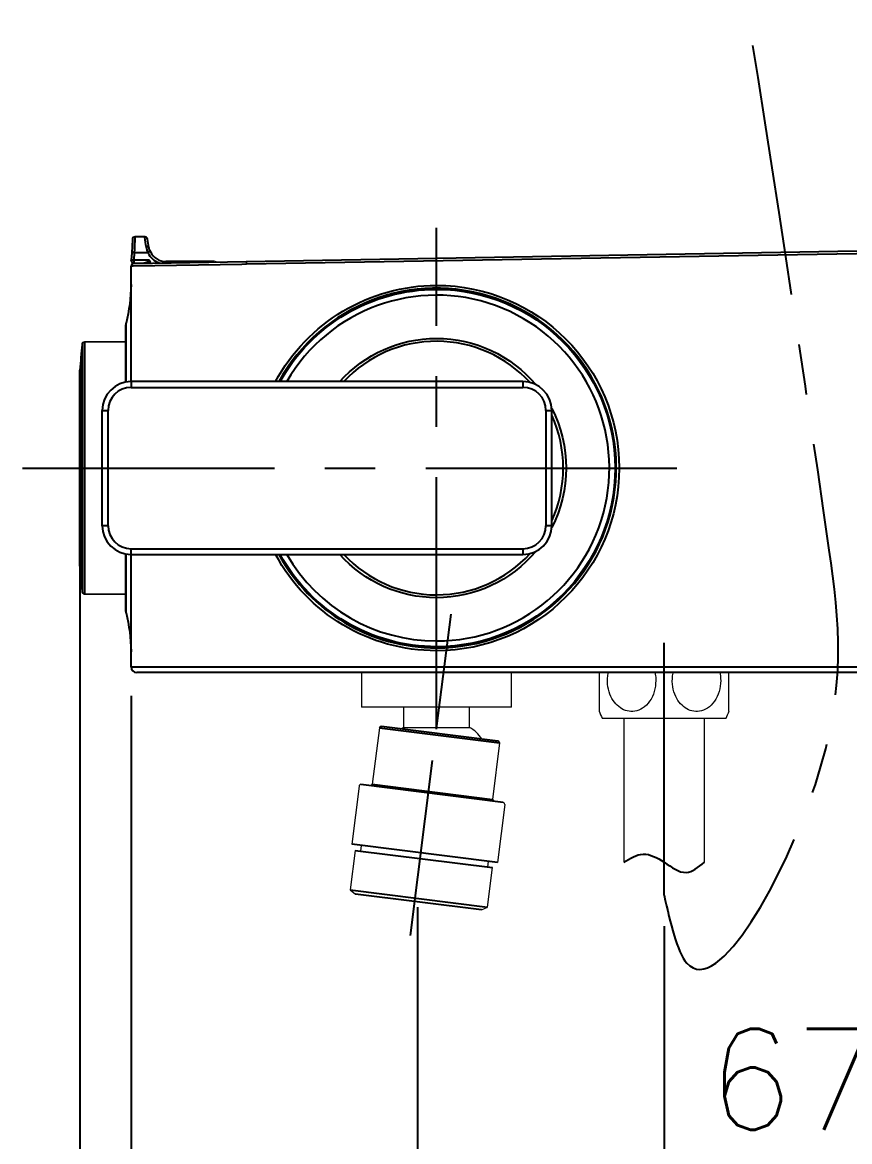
# Model space of a CAD drawing. Extents: x -3383 to -2963, y -4299 to -3705.
# Drawn here: x -3084.95 to -3056.23, y -4112.89 to -4074.05 of the extents above; entities that cross this region are included whole.
import ezdxf

# ---------------------------------------------------------------- set-up
doc = ezdxf.new("R2010")
doc.units = 0
doc.header["$LTSCALE"] = 7
doc.linetypes.add('CENTER', pattern=[2, 1.25, -0.25, 0.25, -0.25])
doc.layers.get('0').update_dxf_attribs({"color": 2, "linetype": 'CONTINUOUS'})
for name, color, linetype in [('6', 7, 'CONTINUOUS'), ('CL', 1, 'CENTER'), ('D', 2, 'CONTINUOUS'), ('DWG', 7, 'CONTINUOUS')]:
    doc.layers.add(name, color=color, linetype=linetype)
doc.styles.add('DD', font='romans', dxfattribs={"bigfont": 'GHS.shx'})

msp = doc.modelspace()

# ---------------------------------------------------------------- linework, layer by layer
at = {"color": 1, "linetype": 'CENTER', "ltscale": 0.7}
for p, q in [((-3070.56743, -4098.554695), (-3070.065682, -4094.586931)), ((-3071.475737, -4105.737494), (-3070.570635, -4098.580046))]:
    msp.add_line(p, q, dxfattribs=at)
at = {"color": 7, "linetype": 'Continuous', "lineweight": 15}
for p, q in [((-3067.970633, -4096.614821), (-3073.170638, -4096.614821)), ((-3073.170638, -4096.614821), (-3073.170638, -4097.814821)), ((-3067.970633, -4096.614821), (-3073.170638, -4096.614821)), ((-3067.970633, -4097.814821), (-3067.970633, -4096.614821)), ((-3067.970633, -4097.814821), (-3073.170638, -4097.814821)), ((-3071.720636, -4097.814821), (-3071.720636, -4098.51482)), ((-3069.420635, -4098.51482), (-3069.420635, -4097.814821)), ((-3072.552341, -4098.525237), (-3072.798874, -4100.486348)), ((-3071.720636, -4098.51482), (-3071.794939, -4098.559911)), ((-3071.720636, -4098.51482), (-3069.420635, -4098.51482)), ((-3064.820638, -4098.192175), (-3062.670635, -4098.192175)), ((-3064.070635, -4098.192175), (-3064.070635, -4103.192175)), ((-3062.670635, -4098.192175), (-3060.520636, -4098.192175)), ((-3061.270636, -4103.192175), (-3061.270636, -4098.192175)), ((-3068.385523, -4099.052146), (-3068.632081, -4101.013454)), ((-3073.260291, -4100.548993), (-3073.513981, -4102.567032)), ((-3068.632081, -4101.013454), (-3068.580033, -4101.080469)), ((-3068.200572, -4101.188724), (-3068.453808, -4103.203151)), ((-3073.390068, -4102.783941), (-3073.562759, -4104.157659)), ((-3073.186528, -4102.607954), (-3073.211474, -4102.806392)), ((-3068.7812, -4103.161751), (-3068.806146, -4103.360189)), ((-3068.800241, -4104.756355), (-3068.62755, -4103.382637)), ((-3073.562759, -4104.157659), (-3073.378724, -4104.297173)), ((-3069.013077, -4104.845978), (-3068.800241, -4104.756355))]:
    msp.add_line(p, q, dxfattribs=at)
msp.add_line((-3072.798874, -4100.486348), (-3068.632081, -4101.013454))
for centre, radius, start, end in [((-3062.15397, -4096.892175), 2.966667, 200.9344309, 205.9892336), ((-3063.187303, -4096.892175), 2.966667, 334.0107664, 339.0533573), ((-3070.005592, -4099.562591), 1.2, 32.8549712, 60.8257976)]:
    msp.add_arc(centre, radius, start, end, dxfattribs=at)
for points, knots in [([(-3064.920636, -4096.614821), (-3064.920636, -4096.631158), (-3064.920636, -4096.722373), (-3064.920636, -4096.815672), (-3064.920636, -4096.892175)], [0.8250402225, 0.8250402225, 0.8250402225, 0.8250402225, 0.856535184, 1, 1, 1, 1]), ([(-3062.984241, -4096.614821), (-3062.980925, -4096.631159), (-3062.964525, -4096.722425), (-3062.959837, -4096.81569), (-3062.955993, -4096.892175), (-3062.966588, -4097.020725), (-3062.987794, -4097.278011), (-3063.154742, -4097.617837), (-3063.397107, -4097.860291), (-3063.679102, -4097.972723), (-3063.953322, -4097.961385), (-3064.19965, -4097.848774), (-3064.409049, -4097.647197), (-3064.566614, -4097.362272), (-3064.647826, -4097.008686), (-3064.634329, -4096.750227), (-3064.607437, -4096.619606), (-3064.606424, -4096.614821)], [0.9561974745, 0.9561974745, 0.9561974745, 0.9561974745, 0.9640783887, 1, 1, 1, 1.0601654219, 1.1204172398, 1.1783946373, 1.2308318826, 1.2784046924, 1.324356231, 1.3721497452, 1.4240771796, 1.4808315486, 1.5413367601, 1.5436413269, 1.5436413269, 1.5436413269, 1.5436413269]), ([(-3060.734242, -4096.614821), (-3060.730927, -4096.631159), (-3060.714527, -4096.722426), (-3060.709839, -4096.81569), (-3060.705995, -4096.892175), (-3060.716589, -4097.020726), (-3060.737792, -4097.278012), (-3060.904746, -4097.617835), (-3061.147106, -4097.860292), (-3061.429102, -4097.972723), (-3061.703324, -4097.961385), (-3061.949652, -4097.848774), (-3062.159047, -4097.647195), (-3062.316618, -4097.362273), (-3062.397823, -4097.008686), (-3062.384328, -4096.750227), (-3062.357436, -4096.619606), (-3062.356423, -4096.614821)], [0.9561974824, 0.9561974824, 0.9561974824, 0.9561974824, 0.9640783843, 1, 1, 1, 1.0601653628, 1.1204173838, 1.1783944799, 1.2308317316, 1.2784049368, 1.3243564946, 1.3721497027, 1.4240773625, 1.4808316301, 1.541336849, 1.5436414172, 1.5436414172, 1.5436414172, 1.5436414172]), ([(-3064.920636, -4096.892175), (-3064.920636, -4097.020599), (-3064.920636, -4097.277631), (-3064.920636, -4097.619336), (-3064.920636, -4097.85512), (-3064.920636, -4097.965147), (-3064.920636, -4097.953363), (-3064.920636, -4097.950217)], [0, 0, 0, 0, 0.24072761, 0.481801341, 0.713774373, 0.923580274, 1, 1, 1, 1]), ([(-3060.420638, -4097.950932), (-3060.420638, -4097.954394), (-3060.420638, -4097.968162), (-3060.420638, -4097.885663), (-3060.420638, -4097.714988), (-3060.420638, -4097.451383), (-3060.420638, -4097.163181), (-3060.420638, -4096.968678), (-3060.420638, -4096.892175)], [0, 0, 0, 0, 0.061735325, 0.245578002, 0.433167017, 0.635253369, 0.856535102, 1, 1, 1, 1])]:
    msp.add_open_spline(points, degree=3, knots=knots, dxfattribs=at)
msp.add_open_spline([(-3060.420638, -4096.892175), (-3060.420638, -4096.798882), (-3060.420638, -4096.705589), (-3060.420638, -4096.614821)], degree=3, dxfattribs=at)
at = {"layer": '6', "color": 7, "linetype": 'Continuous'}
for p, q in [((-3081.127492, -4081.585935), (-3081.151412, -4082.042358)), ((-3080.699119, -4081.491169), (-3081.027629, -4081.491169)), ((-3080.551348, -4081.853346), (-3080.600638, -4081.573804)), ((-3081.151412, -4082.042358), (-3081.16512, -4082.303923)), ((-3077.172381, -4082.345031), (-3051.313675, -4081.893666)), ((-3081.170635, -4086.514834), (-3081.170635, -4082.513091)), ((-3077.327576, -4082.447687), (-3081.095604, -4082.511814)), ((-3081.072381, -4082.413106), (-3077.172381, -4082.345031)), ((-3081.065257, -4082.409157), (-3080.73273, -4082.409157)), ((-3079.170405, -4082.349157), (-3079.960463, -4082.349157)), ((-3081.351806, -4086.531371), (-3081.351806, -4084.539377)), ((-3081.351806, -4084.539377), (-3081.351806, -4084.539377)), ((-3081.351755, -4085.132983), (-3082.776049, -4085.145412)), ((-3081.351755, -4085.132983), (-3082.776049, -4085.145412)), ((-3082.910215, -4085.654821), (-3082.910215, -4093.374821)), ((-3082.945339, -4092.914821), (-3082.945339, -4086.114821)), ((-3082.945339, -4092.914821), (-3082.945339, -4086.114821)), ((-3067.570635, -4086.514821), (-3081.170635, -4086.514821)), ((-3082.170635, -4091.514821), (-3082.170635, -4087.514821)), ((-3066.570635, -4091.514821), (-3066.570635, -4087.514821)), ((-3081.351806, -4094.490265), (-3081.351806, -4092.498661)), ((-3081.170635, -4096.414821), (-3081.170635, -4092.514734)), ((-3081.170635, -4092.514821), (-3067.570635, -4092.514821)), ((-3082.776049, -4093.88423), (-3081.351755, -4093.896659)), ((-3082.776049, -4093.88423), (-3081.351755, -4093.896659)), ((-3077.170635, -4096.614821), (-3080.970635, -4096.614821)), ((-3049.170635, -4096.614821), (-3077.170635, -4096.614821))]:
    msp.add_line(p, q, dxfattribs=at)
at = {"layer": '6', "color": 3, "linetype": 'Continuous'}
for p, q in [((-3081.065166, -4082.300441), (-3081.051458, -4082.038876)), ((-3081.051458, -4082.038876), (-3080.593568, -4082.038876)), ((-3050.970635, -4081.987693), (-3077.170635, -4082.445016)), ((-3081.095604, -4082.511814), (-3081.170635, -4082.513091)), ((-3080.550622, -4082.300441), (-3081.065166, -4082.300441)), ((-3077.170635, -4082.445016), (-3077.327576, -4082.447687)), ((-3077.172381, -4082.345031), (-3077.170635, -4082.445016)), ((-3081.171496, -4086.514838), (-3081.171496, -4083.153128)), ((-3081.345962, -4086.53029), (-3081.345962, -4084.491382)), ((-3082.874777, -4085.236485), (-3082.874777, -4093.793157)), ((-3082.874777, -4085.236485), (-3082.874777, -4093.793157)), ((-3082.776049, -4093.88423), (-3082.776049, -4085.145412)), ((-3082.776049, -4093.88423), (-3082.776049, -4085.145412)), ((-3082.91002, -4085.649984), (-3082.91002, -4093.379658)), ((-3082.921149, -4085.79016), (-3082.921149, -4093.239482)), ((-3081.170635, -4086.514821), (-3081.170635, -4086.714821)), ((-3067.570635, -4086.514821), (-3067.570635, -4086.714821)), ((-3081.170635, -4086.714821), (-3067.570635, -4086.714821)), ((-3082.170635, -4087.514821), (-3081.970635, -4087.514821)), ((-3081.970635, -4091.514821), (-3081.970635, -4087.514821)), ((-3066.770635, -4087.514821), (-3066.570635, -4087.514821)), ((-3066.770635, -4087.514821), (-3066.770635, -4091.514821)), ((-3081.970635, -4091.514821), (-3082.170635, -4091.514821)), ((-3066.570635, -4091.514821), (-3066.770635, -4091.514821)), ((-3081.170635, -4092.314821), (-3067.570635, -4092.314821)), ((-3081.170635, -4092.514821), (-3081.170635, -4092.314821)), ((-3067.570635, -4092.314821), (-3067.570635, -4092.514821)), ((-3081.345962, -4094.53826), (-3081.345962, -4092.498955)), ((-3081.171496, -4095.876514), (-3081.171496, -4092.515355)), ((-3081.170635, -4096.414821), (-3077.170635, -4096.414821)), ((-3077.170635, -4096.414821), (-3049.170635, -4096.414821))]:
    msp.add_line(p, q, dxfattribs=at)
at = {"layer": '6', "color": 7, "linetype": 'Continuous'}
for centre, radius, start, end in [((-3081.027629, -4081.591169), 0.1, 90, 177), ((-3080.699119, -4081.591169), 0.1, 10, 90), ((-3079.960463, -4081.749157), 0.6, 205.235186, 270), ((-3081.070635, -4082.513091), 0.1, 91, 180), ((-3081.07151, -4083.154821), 0.1, 172.41654, 179.029734), ((-3070.570635, -4089.514821), 6.24, 270, 151.261875), ((-3070.570635, -4089.514821), 6, 270, 149.996251), ((-3035.121219, -4089.514821), 47.944827, 174.880426, 175.933465), ((-3035.121219, -4089.514821), 47.944827, 174.880426, 175.376366), ((-3082.775176, -4085.245408), 0.1, 90.5, 174.880426), ((-3082.775176, -4085.245408), 0.1, 90.5, 174.880426), ((-3070.570635, -4089.514821), 4.4, 42.440626, 137.013751), ((-3035.121219, -4089.514821), 47.944827, 175.544408, 175.933465), ((-3081.170635, -4087.514821), 1, 90, 180), ((-3067.570635, -4087.514821), 1, 0, 90), ((-3070.570635, -4089.514821), 4.4, 335.385, 24.620626), ((-3081.170635, -4091.514821), 1, 180, 270), ((-3067.570635, -4091.514821), 1, 270, 0), ((-3070.570635, -4089.514821), 6.24, 208.732499, 270), ((-3070.570635, -4089.514821), 6, 209.998126, 270), ((-3070.570635, -4089.514821), 4.4, 222.980625, 270), ((-3070.570635, -4089.514821), 4.4, 270, 317.565), ((-3035.121219, -4089.514821), 47.944827, 184.066535, 185.119574), ((-3035.121219, -4089.514821), 47.944827, 184.066535, 184.455592), ((-3035.121219, -4089.514821), 47.944827, 184.623634, 185.119574), ((-3082.775176, -4093.784234), 0.1, 185.119574, 269.5), ((-3082.775176, -4093.784234), 0.1, 185.119574, 269.5), ((-3081.07151, -4095.874821), 0.1, 180.970266, 187.58346), ((-3080.970635, -4096.414821), 0.2, 180, 270)]:
    msp.add_arc(centre, radius, start, end, dxfattribs=at)
at = {"layer": '6', "color": 3, "linetype": 'Continuous'}
for centre, radius, start, end in [((-3079.960372, -4081.740441), 0.7, 205.235186, 249.91987), ((-3081.170635, -4087.514821), 0.8, 90, 180), ((-3067.570635, -4087.514821), 0.8, 0, 90), ((-3081.170635, -4091.514821), 0.8, 180, 270), ((-3067.570635, -4091.514821), 0.8, 270, 0)]:
    msp.add_arc(centre, radius, start, end, dxfattribs=at)
at = {"layer": '6', "color": 7, "linetype": 'Continuous', "extrusion": (0, 0, -1)}
for centre, radius, start, end in [((3081.065257, -4082.309157), 0.1, 270, 3), ((3078.27036, -4082.449157, -0.000112), 0.1, 90, 120.086931), ((3087.170635, -4083.051526), 6, 180.970266, 193.885118), ((3070.570635, -4089.514821), 6.2, 28.935, 90), ((3070.570635, -4089.514821), 6.2, 90, 270), ((3070.570635, -4089.514821), 6.2, 270, 331.059375), ((3087.170635, -4095.978116), 6, 166.114882, 179.029734)]:
    msp.add_arc(centre, radius, start, end, dxfattribs=at)
at = {"layer": '6', "color": 3, "linetype": 'Continuous', "extrusion": (0, 0, -1)}
for radius, start, end in [(6.34, 28.2375, 90), (6.34, 90, 270), (4.5, 41.805, 89.999999), (4.5, 89.999999, 139.949999), (4.5, 152.679374, 207.32625), (6.34, 270, 331.756876), (4.5, 270, 318.189374), (4.5, 220.055626, 270)]:
    msp.add_arc((3070.570635, -4089.514821), radius, start, end, dxfattribs=at)
at = {"layer": '6', "color": 3, "linetype": 'Continuous'}
for centre, major_axis, ratio, start_param, end_param in [((-3081.053833, -4082.091169), (0.026204, 0.6), 0.000152, 4.799662089, 6.283191953), ((-3080.610956, -4082.091169), (-0.088163, 0.6), 0.000149, 5.16898728, 6.283163378), ((-3080.649828, -4081.87071), (0.098481, 0.017365), 0.435381, 0, 1.493345877), ((-3081.051549, -4082.047591), (0.099863, -0.005234), 0.087085, 1.574447663, 3.141592654), ((-3080.593659, -4082.047591), (0.090457, 0.042633), 0.078506, 0, 1.532805325), ((-3081.065257, -4082.309157), (0.099863, -0.005234), 0.087085, 1.574447663, 3.141592654), ((-3081.065257, -4082.309157), (0, -0.1), 0.000915, 0, 1.658062789), ((-3079.960463, -4082.449157), (0, 0.1), 0.000915, 5.300301535, 6.283185307)]:
    msp.add_ellipse(centre, major_axis=major_axis, ratio=ratio, start_param=start_param, end_param=end_param, dxfattribs=at)
at = {"layer": '6', "color": 7, "linetype": 'Continuous'}
for centre, major_axis, ratio, start_param, end_param in [((-3080.656967, -4079.80914), (-0.233563, 2.639885), 0.113195, 2.823629539, 2.944071115), ((-3079.170405, -4082.449157), (0, 0.1), 0.000915, 5.477372668, 6.283185307)]:
    msp.add_ellipse(centre, major_axis=major_axis, ratio=ratio, start_param=start_param, end_param=end_param, dxfattribs=at)
at = {"layer": '6', "color": 3, "linetype": 'Continuous'}
for points, knots in [([(-3080.649746, -4081.826619), (-3080.647211, -4081.843861), (-3080.644156, -4081.861477), (-3080.640545, -4081.879288), (-3080.637254, -4081.895519), (-3080.633493, -4081.911954), (-3080.629249, -4081.928452), (-3080.619814, -4081.965137), (-3080.607874, -4082.002451), (-3080.593568, -4082.038876)], [0, 0, 0, 0, 0.25336615, 0.25336615, 0.25336615, 0.484191294, 0.484191294, 0.484191294, 1, 1, 1, 1]), ([(-3080.550622, -4082.300441), (-3080.549768, -4082.301649), (-3080.548979, -4082.30291), (-3080.548291, -4082.304223), (-3080.547185, -4082.306333), (-3080.54633, -4082.308619), (-3080.545904, -4082.310964), (-3080.545638, -4082.312428), (-3080.545535, -4082.313932), (-3080.545606, -4082.315417), (-3080.54573, -4082.318021), (-3080.546405, -4082.32062), (-3080.547423, -4082.323003), (-3080.54792, -4082.324167), (-3080.5485, -4082.325295), (-3080.549138, -4082.326384), (-3080.552556, -4082.332213), (-3080.557516, -4082.337044), (-3080.562618, -4082.341349), (-3080.565039, -4082.343392), (-3080.567542, -4082.345327), (-3080.570089, -4082.347183), (-3080.57986, -4082.354305), (-3080.590255, -4082.360388), (-3080.600671, -4082.365986), (-3080.623911, -4082.378474), (-3080.647775, -4082.388717), (-3080.670559, -4082.396453), (-3080.68769, -4082.40227), (-3080.704534, -4082.40669), (-3080.719981, -4082.408407), (-3080.724342, -4082.408891), (-3080.728605, -4082.409157), (-3080.73273, -4082.409157)], [0, 0, 0, 0, 0.016923124, 0.016923124, 0.016923124, 0.044336282, 0.044336282, 0.044336282, 0.061342474, 0.061342474, 0.061342474, 0.09152731, 0.09152731, 0.09152731, 0.106086421, 0.106086421, 0.106086421, 0.185551147, 0.185551147, 0.185551147, 0.222933724, 0.222933724, 0.222933724, 0.366779565, 0.366779565, 0.366779565, 0.689468958, 0.689468958, 0.689468958, 0.931928032, 0.931928032, 0.931928032, 1, 1, 1, 1]), ([(-3080.582685, -4082.406264), (-3080.57928, -4082.403015), (-3080.575904, -4082.399671), (-3080.572573, -4082.396239), (-3080.563757, -4082.38716), (-3080.555128, -4082.377338), (-3080.547485, -4082.366569), (-3080.54044, -4082.356641), (-3080.534007, -4082.345621), (-3080.530482, -4082.333597), (-3080.529654, -4082.330773), (-3080.528991, -4082.327885), (-3080.528533, -4082.324964)], [0, 0, 0, 0, 0.151349046, 0.151349046, 0.151349046, 0.547643613, 0.547643613, 0.547643613, 0.915249027, 0.915249027, 0.915249027, 1, 1, 1, 1])]:
    msp.add_open_spline(points, degree=3, knots=knots, dxfattribs=at)
at = {"layer": '6', "color": 7, "linetype": 'Continuous'}
for points, knots in [([(-3080.503202, -4082.004958), (-3080.515408, -4081.979061), (-3080.525695, -4081.952294), (-3080.533784, -4081.926083), (-3080.537426, -4081.914281), (-3080.540651, -4081.902532), (-3080.543464, -4081.890967), (-3080.54657, -4081.878197), (-3080.549186, -4081.865605), (-3080.551348, -4081.853346)], [0, 0, 0, 0, 0.515085664, 0.515085664, 0.515085664, 0.745509025, 0.745509025, 0.745509025, 1, 1, 1, 1]), ([(-3080.528533, -4082.324964), (-3080.531078, -4082.319256), (-3080.534703, -4082.313912), (-3080.539112, -4082.309471), (-3080.542307, -4082.306253), (-3080.545941, -4082.303445), (-3080.549758, -4082.300989), (-3080.550045, -4082.300805), (-3080.550334, -4082.300624), (-3080.550622, -4082.300441)], [0, 0, 0, 0, 0.564324089, 0.564324089, 0.564324089, 0.969281378, 0.969281378, 0.969281378, 1, 1, 1, 1]), ([(-3078.271952, -4082.349157), (-3078.271962, -4082.349157), (-3078.370052, -4082.349157), (-3078.700077, -4082.349157), (-3078.933171, -4082.349157), (-3079.170405, -4082.349157)], [0, 0, 0, 0, 0.5, 0.5, 1, 1, 1, 1])]:
    msp.add_open_spline(points, degree=3, knots=knots, dxfattribs=at)
at = {"layer": 'CL'}
for p, q in [((-3070.570635, -4098.580046), (-3070.570635, -4081.174821)), ((-3084.945339, -4089.514821), (-3062.230635, -4089.514821)), ((-3062.670635, -4104.336195), (-3062.670635, -4094.614821))]:
    msp.add_line(p, q, dxfattribs=at)
msp.add_spline([(-3062.670635, -4104.336195), (-3061.882398, -4106.695589), (-3057.42119, -4100.494417), (-3056.937719, -4092.368825), (-3060.664891, -4068.012367, 0.000426)], degree=3, dxfattribs=at)
at = {"layer": 'D'}
msp.add_spline([(-3064.070635, -4103.192175), (-3063.400398, -4102.914355), (-3062.670635, -4103.192175), (-3061.908838, -4103.548897), (-3061.270636, -4103.192175)], degree=3, dxfattribs=at)
at = {"layer": 'DWG', "color": 2}
for p, q in [((-3082.945339, -4090.514821), (-3082.945339, -4140.578917)), ((-3081.170635, -4097.414821), (-3081.170635, -4133.963061)), ((-3071.224824, -4104.753295), (-3071.224824, -4125.998036)), ((-3062.670635, -4105.418215), (-3062.670635, -4116.19012))]:
    msp.add_line(p, q, dxfattribs=at)
at = {"layer": 'DWG'}
for p, q in [((-3072.552341, -4098.525237), (-3072.485332, -4098.473233)), ((-3072.552341, -4098.525237), (-3068.385523, -4099.052146)), ((-3072.485332, -4098.473233), (-3068.437565, -4098.985088)), ((-3068.385523, -4099.052146), (-3068.437565, -4098.985088)), ((-3068.252576, -4101.121714), (-3073.193233, -4100.496951)), ((-3068.453808, -4103.203151), (-3073.513981, -4102.567032)), ((-3073.390068, -4102.783941), (-3068.62755, -4103.382641)), ((-3073.562759, -4104.157659), (-3068.800241, -4104.756355)), ((-3069.013077, -4104.845978), (-3073.378724, -4104.297173))]:
    msp.add_line(p, q, dxfattribs=at)
at = {"layer": 'DWG', "lineweight": 15}
msp.add_line((-3072.865884, -4100.538352), (-3072.798874, -4100.486348), dxfattribs=at)
for centre, start, end in [((-3073.20076, -4100.556477), 82.793, 172.8348843), ((-3068.260104, -4101.18124), 352.8348843, 82.793)]:
    msp.add_arc(centre, 0.06, start, end, dxfattribs=at)

# ---------------------------------------------------------------- texts
at = {"layer": 'DWG', "color": 2, "insert": (-3055.920635, -4110.731574), "char_height": 3.5, "attachment_point": 5, "style": 'DD'}
msp.add_mtext('\\A1;67.5', dxfattribs=at)

doc.saveas('drawing.dxf')
